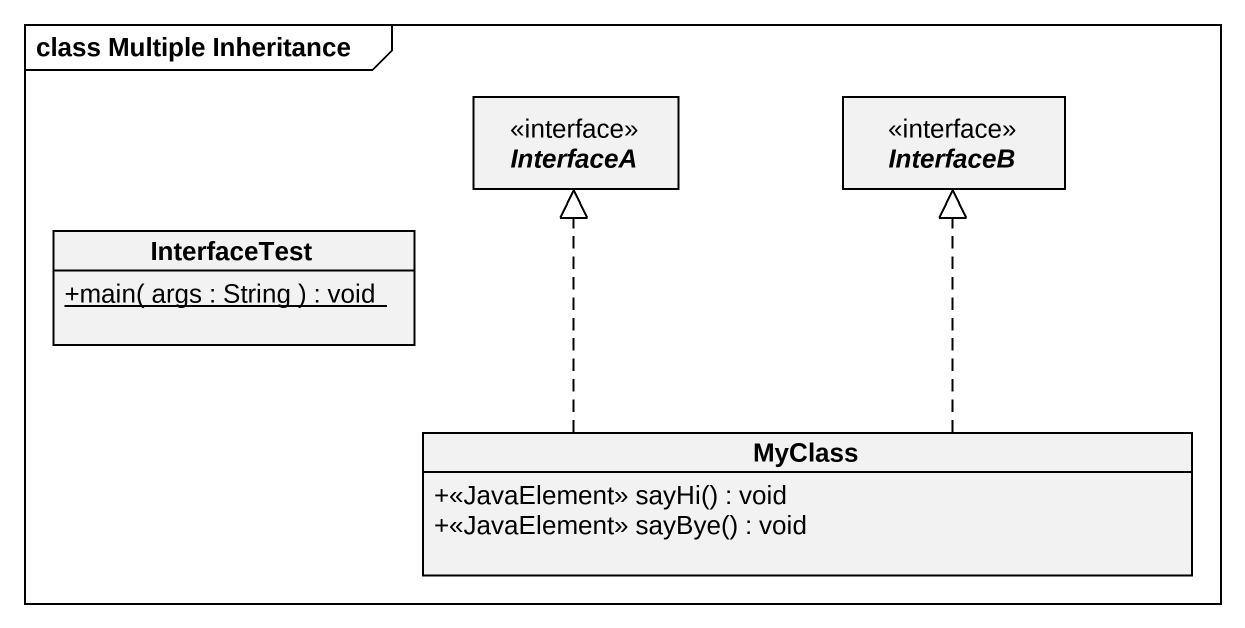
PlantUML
@startuml
mainframe class Multiple Inheritance
hide circle
hide empty members
skinparam classAttributeIconSize 0
interface InterfaceA
interface InterfaceB
class InterfaceTest {
  {static} +main( args : String ) : void
}
class MyClass {
  +<<JavaElement>> sayHi() : void
  +<<JavaElement>> sayBye() : void
}
MyClass .up.|> InterfaceA
MyClass .up.|> InterfaceB
@enduml
